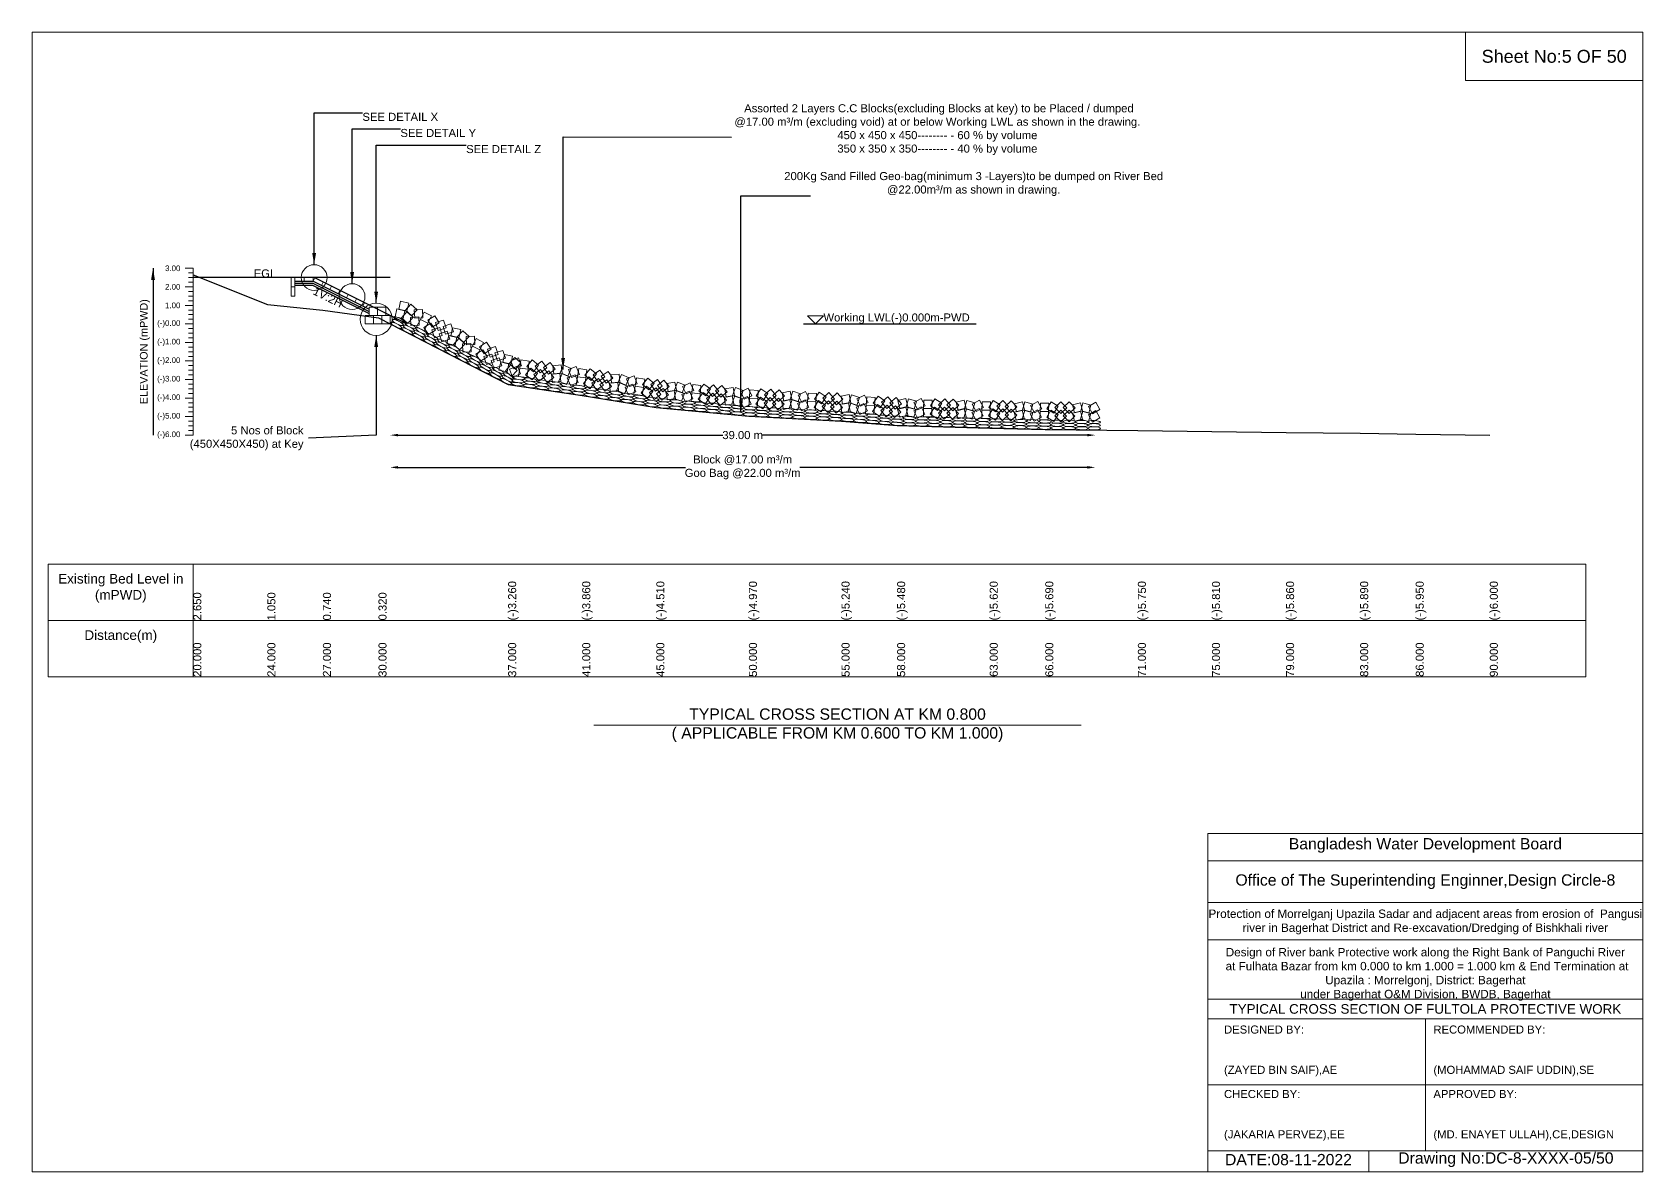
# Model space of a CAD drawing. Header units: inches. Extents: x 89000 to 322785, y -7193 to 1854.
# Drawn here: x 160000 to 170000, y -7071 to 0 of the extents above; entities that cross this region are included whole.
import ezdxf

# ---------------------------------------------------------------- set-up
doc = ezdxf.new("R2010")
doc.units = ezdxf.units.IN
doc.header["$LTSCALE"] = 7
doc.header["$MEASUREMENT"] = 0
for name, color, linetype, lineweight in [('Cross section Data Border', 7, 'Continuous', 9), ('Cross Section Labels', 7, 'Continuous', 9), ('Existing_Bed_Level for Xsection', 7, 'Continuous', 25), ('Long Section Labels', 7, 'Continuous', 9)]:
    doc.layers.add(name, color=color, linetype=linetype, lineweight=lineweight)
doc.styles.get("Standard").update_dxf_attribs({"font": 'arial.ttf'})
doc.dimstyles.new('Appron Lebeling Style', dxfattribs={"dimtxt": 50, "dimasz": 50, "dimexe": 0.18, "dimexo": 0.0625, "dimgap": 0.09, "dimtad": 0, "dimtih": 1, "dimtoh": 1, "dimdec": 4, "dimzin": 0, "dimdsep": 46, "dimtxsty": 'Standard', "dimcen": 0.09, "dimse1": 1, "dimse2": 1, "dimadec": 0, "dimazin": 0, "dimtfac": 1, "dimtdec": 4, "dimtofl": 0, "dimtmove": 0, "dimatfit": 3, "dimfxl": 1, "dimtolj": 1, "dimtzin": 0, "dimarcsym": 0})
doc.dimstyles.get("Standard").update_dxf_attribs({"dimtxt": 0.18, "dimasz": 0.18, "dimexe": 0.18, "dimexo": 0.0625, "dimgap": 0.09, "dimtad": 0, "dimtih": 1, "dimtoh": 1, "dimdec": 4, "dimzin": 0, "dimdsep": 46, "dimtxsty": 'Standard', "dimcen": 0.09, "dimadec": 0, "dimazin": 0, "dimtfac": 1, "dimtdec": 4, "dimtofl": 0, "dimtmove": 0, "dimatfit": 3, "dimfxl": 1, "dimtolj": 1, "dimtzin": 0, "dimarcsym": 0})

# ---------------------------------------------------------------- blocks, each defined once
blk = doc.blocks.new('*D3')
at = {"layer": 'Cross Section Labels', "color": 0, "lineweight": -2, "transparency": 16777216}
for p, q in [((162272, -2500), (164289, -2500)), ((166551, -2500), (164534, -2500))]:
    blk.add_line(p, q, dxfattribs=at)
at = {"layer": 'Cross Section Labels', "color": 0, "transparency": 16777216}
for points in [[(162272, -2492), (162272, -2508), (162222, -2500)], [(166551, -2492), (166551, -2508), (166601, -2500)]]:
    blk.add_solid(points, dxfattribs=at)
at = {"layer": 'Defpoints', "color": 0, "transparency": 16777216}
for p in [(162222, -1810), (166601, -2468), (166601, -2500)]:
    blk.add_point(p, dxfattribs=at)
at = {"layer": 'Cross Section Labels', "color": 0, "transparency": 16777216, "insert": (164411, -2500), "char_height": 50, "attachment_point": 5}
blk.add_mtext('\\A1;39.00 m', dxfattribs=at)
blk = doc.blocks.new('*D4')
at = {"layer": 'Cross Section Labels', "color": 0, "lineweight": -2, "transparency": 16777216}
for p, q in [((162272, -2700), (164056, -2700)), ((166551, -2700), (164767, -2700))]:
    blk.add_line(p, q, dxfattribs=at)
at = {"layer": 'Cross Section Labels', "color": 0, "transparency": 16777216}
for points in [[(162272, -2692), (162272, -2708), (162222, -2700)], [(166551, -2692), (166551, -2708), (166601, -2700)]]:
    blk.add_solid(points, dxfattribs=at)
at = {"layer": 'Defpoints', "color": 0, "transparency": 16777216}
for p in [(162222, -1810), (166601, -2468), (166601, -2700)]:
    blk.add_point(p, dxfattribs=at)
at = {"layer": 'Cross Section Labels', "color": 0, "transparency": 16777216, "insert": (164411, -2700), "char_height": 50, "attachment_point": 5}
blk.add_mtext('\\A1;Block @17.00 m³/m ^JGoo Bag @22.00 m³/m ', dxfattribs=at)

msp = doc.modelspace()

# ---------------------------------------------------------------- linework, layer by layer
at = {"layer": 'Cross section Data Border'}
msp.add_lwpolyline([(160100, -3300), (169645.88455, -3300), (169645.88455, -4000), (160100, -4000)], close=True, dxfattribs=at)
for points in [[(161000, -3300), (161000, -4000)], [(160100, -3650), (169645.88455, -3650)]]:
    msp.add_lwpolyline(points, dxfattribs=at)
at = {"layer": 'Cross Section Labels'}
for points in [[(160000, 0), (170000, 0), (170000, -7071), (160000, -7071)], [(168900, 0), (170000, 0), (170000, -300), (168900, -300)], [(164862.95531, -1810), (164912.95531, -1760), (164812.95531, -1760)]]:
    msp.add_lwpolyline(points, close=True, dxfattribs=at)
for points in [[(163488, -4300), (165000, -4300), (166512, -4300)], [(167300, -7071), (167300, -4971), (170000, -4971)], [(167300, -5141), (170000, -5141)], [(167300, -5401), (170000, -5401)], [(167300, -5631), (170000, -5631)], [(167300, -6001), (170000, -6001)], [(167300, -6121), (170000, -6121)], [(168650, -6121), (168650, -6941)], [(167300, -6531), (170000, -6531)], [(167300, -6941), (170000, -6941)], [(168300, -6941), (168300, -7071)]]:
    msp.add_lwpolyline(points, dxfattribs=at)
for centre, radius in [((161750.45531, -1522.5), 80), ((161986.20531, -1640.375), 80), ((162135.70531, -1781.25), 100)]:
    msp.add_circle(centre, radius, dxfattribs=at)
at = {"layer": 'Existing_Bed_Level for Xsection'}
for points in [[(161000, -1505.25), (161460, -1689.25), (161805, -1724.9), (162150, -1773.2), (162955, -2184.9), (163415, -2253.9), (163875, -2328.65), (164450, -2381.55), (165025, -2412.6), (165370, -2440.2), (165945, -2456.3), (166290, -2464.35), (166865, -2471.25), (167325, -2478.15), (167785, -2483.9), (168245, -2487.35), (168590, -2494.25), (169050, -2500)], [(162221.95531, -1522.5), (161000, -1522.5)], [(162325.45531, -1810), (161755.31166, -1524.92817), (161750.45531, -1522.5), (161745.02574, -1522.5), (161630.02574, -1522.5)], [(161630.02574, -1545.5), (161745.02574, -1545.5), (162092.58031, -1719.27728)], [(161630.02574, -1557), (161742.31096, -1557), (162092.58031, -1732.13467)], [(161630.02574, -1568.5), (161739.59618, -1568.5), (162092.58031, -1744.99206)], [(164789.23997, -1810), (165861.8779, -1810)]]:
    msp.add_lwpolyline(points, dxfattribs=at)
at = {"layer": 'Long Section Labels'}
for points in [[(161000, -1465), (160950, -1465)], [(161000, -1493.75), (160970, -1493.75)], [(161000, -2500), (161000, -2385), (161000, -2270), (161000, -2155), (161000, -2040), (161000, -1925), (161000, -1810), (161000, -1695), (161000, -1580), (161000, -1465)], [(161000, -1580), (160950, -1580)], [(161000, -1522.5), (160970, -1522.5)], [(161000, -1551.25), (160970, -1551.25)], [(161000, -1695), (160950, -1695)], [(161000, -1608.75), (160970, -1608.75)], [(161000, -1637.5), (160970, -1637.5)], [(161000, -1666.25), (160970, -1666.25)], [(161000, -1723.75), (160970, -1723.75)], [(161000, -1752.5), (160970, -1752.5)], [(161000, -1781.25), (160970, -1781.25)], [(161000, -1810), (160950, -1810)], [(161000, -1838.75), (160970, -1838.75)], [(161000, -1867.5), (160970, -1867.5)], [(161000, -1896.25), (160970, -1896.25)], [(161000, -1925), (160950, -1925)], [(161000, -1953.75), (160970, -1953.75)], [(161000, -1982.5), (160970, -1982.5)], [(161000, -2040), (160950, -2040)], [(161000, -2011.25), (160970, -2011.25)], [(161000, -2068.75), (160970, -2068.75)], [(161000, -2097.5), (160970, -2097.5)], [(161000, -2155), (160950, -2155)], [(161000, -2126.25), (160970, -2126.25)], [(161000, -2183.75), (160970, -2183.75)], [(161000, -2270), (160950, -2270)], [(161000, -2212.5), (160970, -2212.5)], [(161000, -2241.25), (160970, -2241.25)], [(161000, -2298.75), (160970, -2298.75)], [(161000, -2385), (160950, -2385)], [(161000, -2327.5), (160970, -2327.5)], [(161000, -2356.25), (160970, -2356.25)], [(161000, -2500), (160950, -2500)], [(161000, -2413.75), (160970, -2413.75)], [(161000, -2442.5), (160970, -2442.5)], [(161000, -2471.25), (160970, -2471.25)]]:
    msp.add_lwpolyline(points, dxfattribs=at)
for points in [[(161630.02574, -1522.5), (161607.02574, -1522.5), (161607.02574, -1580), (161630.02574, -1580)], [(161630.02574, -1580), (161607.02574, -1580), (161607.02574, -1637.5), (161630.02574, -1637.5)], [(161687.52574, -1522.5), (161630.02574, -1522.5), (161630.02574, -1545.5), (161687.52574, -1545.5)], [(161745.02574, -1522.5), (161687.52574, -1522.5), (161687.52574, -1545.5), (161745.02574, -1545.5)], [(161806.74122, -1550.64296), (161755.31166, -1524.92817), (161745.02574, -1545.5), (161796.45531, -1571.21478)], [(161858.17078, -1576.35774), (161806.74122, -1550.64296), (161796.45531, -1571.21478), (161847.88487, -1596.92956)], [(161909.60035, -1602.07252), (161858.17078, -1576.35774), (161847.88487, -1596.92956), (161899.31443, -1622.64435)], [(161961.02991, -1627.7873), (161909.60035, -1602.07252), (161899.31443, -1622.64435), (161950.744, -1648.35913)], [(162012.45947, -1653.50208), (161961.02991, -1627.7873), (161950.744, -1648.35913), (162002.17356, -1674.07391)], [(162063.88904, -1679.21687), (162012.45947, -1653.50208), (162002.17356, -1674.07391), (162053.60312, -1699.78869)], [(162337.75849, -1680.56376), (162287.15348, -1669.73808), (162276.32779, -1720.34309), (162326.9328, -1731.16877)], [(162389.66305, -1722.1644), (162351.26459, -1687.47117), (162316.57135, -1725.86963), (162354.96982, -1760.56287)], [(162118.45531, -1758.25), (162066.70531, -1758.25), (162066.70531, -1810), (162118.45531, -1810)], [(162144.33031, -1706.5), (162092.58031, -1706.5), (162092.58031, -1758.25), (162144.33031, -1758.25)], [(162170.20531, -1758.25), (162118.45531, -1758.25), (162118.45531, -1810), (162170.20531, -1810)], [(162196.08031, -1706.5), (162144.33031, -1706.5), (162144.33031, -1758.25), (162196.08031, -1758.25)], [(162221.95531, -1758.25), (162170.20531, -1758.25), (162170.20531, -1810), (162221.95531, -1810)], [(162314.19489, -1726.63783), (162263.58988, -1715.81214), (162252.7642, -1766.41715), (162303.36921, -1777.24284)], [(162366.09946, -1768.23847), (162327.70099, -1733.54523), (162293.00776, -1771.9437), (162331.40622, -1806.63693)], [(162400.1703, -1766.51263), (162348.48563, -1769.11205), (162351.08505, -1820.79672), (162402.76972, -1818.19731)], [(162423.7339, -1720.43857), (162372.04922, -1723.03798), (162374.64864, -1774.72266), (162426.33331, -1772.12324)], [(162456.52057, -1805.96303), (162410.4465, -1782.39944), (162386.88291, -1828.47351), (162432.95698, -1852.0371)], [(162480.08416, -1759.88897), (162434.0101, -1736.32537), (162410.4465, -1782.39944), (162456.52057, -1805.96303)], [(162527.12559, -1802.34847), (162498.98007, -1758.92161), (162455.55321, -1787.06713), (162483.69873, -1830.49399)], [(162554.08841, -1785.69874), (162504.84082, -1801.59644), (162520.73852, -1850.84404), (162569.98611, -1834.94634)], [(162503.562, -1848.42253), (162475.41648, -1804.99567), (162431.98962, -1833.1412), (162460.13514, -1876.56805)], [(162530.52482, -1831.77281), (162481.27723, -1847.67051), (162497.17493, -1896.91811), (162546.42252, -1881.02041)], [(162592.50985, -1904.55806), (162576.57294, -1855.32314), (162527.33802, -1871.26005), (162543.27494, -1920.49497)], [(162616.07345, -1858.48399), (162600.13654, -1809.24907), (162550.90162, -1825.18598), (162566.83853, -1874.4209)], [(162636.71335, -1891.58298), (162586.10834, -1880.7573), (162575.28266, -1931.36231), (162625.88767, -1942.18799)], [(162660.27695, -1845.50892), (162609.67194, -1834.68323), (162598.84625, -1885.28824), (162649.45126, -1896.11393)], [(162688.61792, -1933.18362), (162650.21946, -1898.49039), (162615.52622, -1936.88885), (162653.92469, -1971.58209)], [(162712.18151, -1887.10956), (162673.78305, -1852.41632), (162639.08982, -1890.81479), (162677.48828, -1925.50802)], [(162746.25236, -1885.38372), (162694.56769, -1887.98314), (162697.1671, -1939.66781), (162748.85178, -1937.0684)], [(162722.68877, -1931.45779), (162671.00409, -1934.0572), (162673.60351, -1985.74188), (162725.28818, -1983.14246)], [(162779.03903, -1970.90819), (162732.96497, -1947.3446), (162709.40137, -1993.41866), (162755.47544, -2016.98226)], [(162802.60263, -1924.83412), (162756.52856, -1901.27053), (162732.96497, -1947.3446), (162779.03903, -1970.90819)], [(162826.08046, -2013.36769), (162797.93494, -1969.94083), (162754.50808, -1998.08635), (162782.6536, -2041.51321)], [(162849.64405, -1967.29362), (162821.49853, -1923.86676), (162778.07167, -1952.01229), (162806.21719, -1995.43914)], [(162853.04328, -1996.71797), (162803.79569, -2012.61567), (162819.69339, -2061.86326), (162868.94098, -2045.96556)], [(162876.60688, -1950.6439), (162827.35928, -1966.5416), (162843.25698, -2015.7892), (162892.50458, -1999.8915)], [(162938.59191, -2023.42915), (162922.655, -1974.19423), (162873.42008, -1990.13114), (162889.35699, -2039.36606)], [(162982.79541, -2010.45407), (162932.1904, -1999.62839), (162921.36471, -2050.2334), (162971.96972, -2061.05908)], [(162915.02832, -2069.50321), (162899.0914, -2020.26829), (162849.85648, -2036.2052), (162865.7934, -2085.44012)], [(162959.23181, -2056.52814), (162908.6268, -2045.70245), (162897.80112, -2096.30746), (162948.40613, -2107.13315)], [(163011.13638, -2098.12878), (162972.73792, -2063.43555), (162938.04468, -2101.83401), (162976.44315, -2136.52724)], [(163034.69997, -2052.05471), (162996.30151, -2017.36148), (162961.60828, -2055.75994), (163000.00674, -2090.45318)], [(163012.35561, -2072.29713), (162964.18499, -2091.20887), (162983.09674, -2139.37949), (163031.26735, -2120.46775)], [(163020.03223, -2021.11967), (162971.86161, -2040.03141), (162990.77335, -2088.20203), (163038.94397, -2069.29029)], [(163078.33067, -2091.76451), (163027.15321, -2084.08789), (163019.47659, -2135.26535), (163070.65405, -2142.94197)], [(163086.00729, -2040.58705), (163034.82983, -2032.91043), (163027.15321, -2084.08789), (163078.33067, -2091.76451)], [(163136.43838, -2117.04688), (163095.93642, -2084.83425), (163063.72379, -2125.33621), (163104.22575, -2157.54884)], [(163144.115, -2065.86942), (163103.61304, -2033.65679), (163071.40041, -2074.15876), (163111.90237, -2106.37139)], [(163156.70114, -2092.6824), (163115.07278, -2123.42557), (163145.81595, -2165.05393), (163187.4443, -2134.31076)], [(163164.37776, -2041.50495), (163122.7494, -2072.24811), (163153.49256, -2113.87647), (163195.12092, -2083.13331)], [(163246.3027, -2090.78111), (163215.5264, -2049.17724), (163173.92253, -2079.95355), (163204.69884, -2121.55741)], [(163284.07924, -2064.4138), (163232.65993, -2070.25478), (163238.5009, -2121.67409), (163289.92022, -2115.83311)], [(163346.52397, -2087.33438), (163299.08135, -2066.66412), (163278.41109, -2114.10675), (163325.85371, -2134.77701)], [(163378.27442, -2074.856), (163330.10381, -2093.76774), (163349.01555, -2141.93836), (163397.18617, -2123.02662)], [(163444.24948, -2094.32338), (163393.07202, -2086.64676), (163385.39541, -2137.82422), (163436.57286, -2145.50084)], [(163503.9893, -2120.68165), (163463.8834, -2087.97723), (163431.17898, -2128.08313), (163471.28488, -2160.78755)], [(163524.54784, -2096.56623), (163482.54746, -2126.79917), (163512.7804, -2168.79955), (163554.78078, -2138.56661)], [(163238.62608, -2141.95856), (163207.84978, -2100.3547), (163166.24591, -2131.131), (163197.02222, -2172.73487)], [(163276.40262, -2115.59126), (163224.98331, -2121.43223), (163230.82429, -2172.85154), (163282.2436, -2167.01057)], [(163338.84736, -2138.51184), (163291.40473, -2117.84158), (163270.73447, -2165.2842), (163318.17709, -2185.95446)], [(163370.59781, -2126.03346), (163322.42719, -2144.9452), (163341.33893, -2193.11582), (163389.50955, -2174.20408)], [(163436.57286, -2145.50084), (163385.39541, -2137.82422), (163377.71879, -2189.00168), (163428.89624, -2196.67829)], [(163495.68881, -2171.76163), (163455.58291, -2139.05721), (163422.87848, -2179.16311), (163462.98439, -2211.86753)], [(163516.24734, -2147.64621), (163474.24696, -2177.87915), (163504.47991, -2219.87953), (163546.48028, -2189.64658)], [(163597.56494, -2197.91832), (163567.29856, -2155.94203), (163525.32227, -2186.20841), (163555.58865, -2228.1847)], [(163605.86543, -2146.83834), (163575.59906, -2104.86205), (163533.62277, -2135.12843), (163563.88914, -2177.10472)], [(163635.66039, -2172.01392), (163584.17364, -2177.22705), (163589.38677, -2228.7138), (163640.87353, -2223.50067)], [(163643.96089, -2120.93394), (163592.47413, -2126.14707), (163597.68727, -2177.63383), (163649.17402, -2172.42069)], [(163697.8208, -2195.69472), (163650.63392, -2174.44711), (163629.38632, -2221.634), (163676.5732, -2242.8816)], [(163706.1213, -2144.61474), (163658.93442, -2123.36713), (163637.68682, -2170.55402), (163684.8737, -2191.80162)], [(163729.72115, -2183.60467), (163681.32336, -2201.92725), (163699.64593, -2250.32503), (163748.04372, -2232.00246)], [(163738.02164, -2132.52469), (163689.62386, -2150.84727), (163707.94643, -2199.24505), (163756.34422, -2180.92248)], [(163795.45376, -2203.87561), (163744.37378, -2195.57511), (163736.07328, -2246.65509), (163787.15326, -2254.95559)], [(163803.75425, -2152.79563), (163752.67428, -2144.49513), (163744.37378, -2195.57511), (163795.45376, -2203.87561)], [(163853.24866, -2229.86511), (163813.14276, -2197.16068), (163780.43834, -2237.26659), (163820.54424, -2269.97101)], [(163861.54916, -2178.78513), (163821.44326, -2146.08071), (163788.73883, -2186.18661), (163828.84473, -2218.89103)], [(163882.10769, -2154.6697), (163840.10731, -2184.90265), (163870.34026, -2226.90302), (163912.34063, -2196.67008)], [(163954.64043, -2199.11179), (163921.53807, -2159.33369), (163881.75998, -2192.43605), (163914.86233, -2232.21414)], [(163990.84927, -2170.62984), (163939.84752, -2179.3982), (163948.61588, -2230.39995), (163999.61763, -2221.63159)], [(164054.50122, -2189.94634), (164005.95542, -2172.01961), (163988.02869, -2220.56541), (164036.57449, -2238.49214)], [(164085.48711, -2175.67484), (164038.47531, -2197.30707), (164060.10755, -2244.31887), (164107.11934, -2222.68663)], [(164152.46638, -2191.34213), (164100.934, -2186.60116), (164096.19303, -2238.13353), (164147.7254, -2242.87451)], [(164211.92329, -2213.26429), (164169.64755, -2183.4176), (164139.80087, -2225.69333), (164182.0766, -2255.54002)], [(164230.76134, -2187.78224), (164190.9569, -2220.8529), (164224.02756, -2260.65734), (164263.832, -2227.58668)], [(164315.36705, -2232.29864), (164282.26469, -2192.52054), (164242.4866, -2225.6229), (164275.58896, -2265.40099)], [(163873.8072, -2205.74968), (163831.80682, -2235.98262), (163862.03976, -2277.983), (163904.04014, -2247.75006)], [(163949.89945, -2250.64416), (163916.79709, -2210.86607), (163877.019, -2243.96842), (163910.12136, -2283.74652)], [(163986.1083, -2222.16222), (163935.10655, -2230.93058), (163943.8749, -2281.93232), (163994.87665, -2273.16397)], [(164049.76024, -2241.47872), (164001.21444, -2223.55198), (163983.28771, -2272.09778), (164031.83351, -2290.02452)], [(164080.74613, -2227.20721), (164033.73433, -2248.83945), (164055.36657, -2295.85124), (164102.37836, -2274.21901)], [(164147.7254, -2242.87451), (164096.19303, -2238.13353), (164091.45205, -2289.6659), (164142.98442, -2294.40688)], [(164207.18231, -2264.79666), (164164.90657, -2234.94997), (164135.05989, -2277.22571), (164177.33562, -2307.0724)], [(164226.02036, -2239.31461), (164186.21592, -2272.38528), (164219.28659, -2312.18972), (164259.09103, -2279.11905)], [(164310.62607, -2283.83101), (164277.52372, -2244.05292), (164237.74562, -2277.15527), (164270.84798, -2316.93337)], [(164346.83492, -2255.34907), (164295.83317, -2264.11742), (164304.60153, -2315.11917), (164355.60328, -2306.35082)], [(164351.5759, -2203.81669), (164300.57415, -2212.58505), (164309.3425, -2263.5868), (164360.34425, -2254.81844)], [(164410.48686, -2274.66556), (164361.94106, -2256.73883), (164344.01433, -2305.28463), (164392.56013, -2323.21137)], [(164415.22784, -2223.13319), (164366.68204, -2205.20646), (164348.75531, -2253.75226), (164397.30111, -2271.67899)], [(164441.47275, -2260.39406), (164394.46096, -2282.0263), (164416.09319, -2329.03809), (164463.10499, -2307.40586)], [(164446.21373, -2208.86169), (164399.20193, -2230.49392), (164420.83417, -2277.50572), (164467.84596, -2255.87348)], [(164504.42438, -2273.92807), (164452.74966, -2271.13764), (164449.95923, -2322.81235), (164501.63394, -2325.60278)], [(164507.21481, -2222.25336), (164455.5401, -2219.46292), (164452.74966, -2271.13764), (164504.42438, -2273.92807)], [(164564.66716, -2293.58798), (164521.29385, -2265.36), (164493.06587, -2308.73331), (164536.43918, -2336.96129)], [(164567.45759, -2241.91327), (164524.08429, -2213.68529), (164495.85631, -2257.0586), (164539.22961, -2285.28657)], [(164582.52891, -2267.41233), (164544.00248, -2301.96339), (164578.55355, -2340.48983), (164617.07998, -2305.93876)], [(164585.31935, -2215.73761), (164546.79291, -2250.28868), (164581.34398, -2288.81512), (164619.87041, -2254.26405)], [(164668.75626, -2308.7001), (164634.17453, -2270.20119), (164595.67562, -2304.78293), (164630.25736, -2343.28184)], [(164671.5467, -2257.02539), (164636.96496, -2218.52648), (164598.46605, -2253.10821), (164633.04779, -2291.60712)], [(164703.86306, -2278.87034), (164653.22905, -2289.55954), (164663.91825, -2340.19356), (164714.55226, -2329.50435)], [(164706.65349, -2227.19562), (164656.01948, -2237.88483), (164666.70868, -2288.51884), (164717.3427, -2277.82964)], [(164768.19943, -2295.76794), (164719.01093, -2279.68832), (164702.93131, -2328.87682), (164752.11981, -2344.95644)], [(164770.98986, -2244.09323), (164721.80136, -2228.01361), (164705.72174, -2277.20211), (164754.91024, -2293.28173)], [(164798.62394, -2280.33583), (164752.46309, -2303.72896), (164775.85622, -2349.88981), (164822.01707, -2326.49667)], [(164801.41437, -2228.66111), (164755.25353, -2252.05425), (164778.64666, -2298.21509), (164824.80751, -2274.82196)], [(164866.14737, -2293.46111), (164814.47266, -2290.67068), (164811.68222, -2342.34539), (164863.35693, -2345.13582)], [(164868.9378, -2241.7864), (164817.26309, -2238.99596), (164814.47266, -2290.67068), (164866.14737, -2293.46111)], [(164926.39015, -2313.12102), (164883.01684, -2284.89304), (164854.78886, -2328.26635), (164898.16217, -2356.49433)], [(164929.18058, -2261.44631), (164885.80728, -2233.21833), (164857.5793, -2276.59164), (164900.95261, -2304.81962)], [(164944.2519, -2286.94537), (164905.72547, -2321.49644), (164940.27654, -2360.02287), (164978.80297, -2325.4718)], [(164947.04234, -2235.27066), (164908.5159, -2269.82172), (164943.06697, -2308.34816), (164981.59341, -2273.79709)], [(165030.47926, -2328.23314), (164995.89752, -2289.73423), (164957.39861, -2324.31597), (164991.98035, -2362.81488)], [(165033.26969, -2276.55843), (164998.68795, -2238.05952), (164960.18905, -2272.64126), (164994.77078, -2311.14016)], [(165068.52781, -2299.49197), (165017.63412, -2308.86722), (165027.00936, -2359.7609), (165077.90305, -2350.38566)], [(165072.65462, -2247.90678), (165021.76094, -2257.28203), (165031.13618, -2308.17571), (165082.02987, -2298.80047)], [(165136.53214, -2266.46372), (165087.77625, -2249.11651), (165070.42904, -2297.8724), (165119.18493, -2315.21961)], [(165167.34584, -2251.82414), (165120.59505, -2274.01482), (165142.78573, -2320.76561), (165189.53652, -2298.57493)], [(165234.50698, -2266.69251), (165182.92179, -2262.56569), (165178.79497, -2314.15088), (165230.38016, -2318.2777)], [(165294.22079, -2287.90488), (165251.59254, -2258.56388), (165222.25154, -2301.19213), (165264.87979, -2330.53314)], [(165312.75398, -2262.20025), (165273.34628, -2295.7427), (165306.88873, -2335.1504), (165346.29643, -2301.60795)], [(165397.88394, -2305.70571), (165364.31012, -2266.32474), (165324.92915, -2299.89856), (165358.50297, -2339.27954)], [(165425.19862, -2273.71079), (165374.85906, -2285.71045), (165386.85872, -2336.05), (165437.19828, -2324.05034)], [(165489.95184, -2288.93304), (165440.36261, -2274.13538), (165425.56495, -2323.72461), (165475.15418, -2338.52227)], [(165519.96561, -2272.71655), (165474.42741, -2297.29977), (165499.01063, -2342.83797), (165544.54883, -2318.25475)], [(165587.80693, -2284.08504), (165536.0772, -2282.63661), (165534.62877, -2334.36634), (165586.35849, -2335.81477)], [(165648.53963, -2302.17491), (165604.44836, -2275.08206), (165577.35551, -2319.17334), (165621.44679, -2346.26618)], [(165665.71606, -2275.54453), (165628.09927, -2311.08379), (165663.63854, -2348.70058), (165701.25533, -2313.16132)], [(165752.98587, -2314.58062), (165717.41666, -2276.99214), (165679.82818, -2312.56136), (165715.39739, -2350.14983)], [(165787.3067, -2283.84981), (165736.96714, -2295.84947), (165748.9668, -2346.18903), (165799.30636, -2334.18937)], [(165852.05992, -2299.07207), (165802.4707, -2284.27441), (165787.67303, -2333.86363), (165837.26226, -2348.6613)], [(165882.07369, -2282.85557), (165836.53549, -2307.43879), (165861.11871, -2352.977), (165906.65691, -2328.39377)], [(165949.91501, -2294.22407), (165898.18528, -2292.77564), (165896.73685, -2344.50536), (165948.46658, -2345.9538)], [(166009.97551, -2312.00935), (165965.75837, -2285.12242), (165938.87144, -2329.33956), (165983.08858, -2356.22649)], [(166027.02756, -2285.29915), (165989.57692, -2321.01346), (166025.29123, -2358.4641), (166062.74187, -2322.74979)], [(166114.47847, -2323.92783), (166078.73435, -2286.50564), (166041.31216, -2322.24977), (166077.05628, -2359.67195)], [(166148.65561, -2293.0373), (166098.37256, -2305.27159), (166110.60685, -2355.55464), (166160.8899, -2343.32035)], [(166213.47912, -2307.95741), (166163.82142, -2293.39117), (166149.25518, -2343.04887), (166198.91288, -2357.61511)], [(166243.41694, -2291.60112), (166197.99387, -2316.39644), (166222.7892, -2361.81951), (166268.21226, -2337.02418)], [(166370.49147, -2319.53833), (166325.97255, -2293.15408), (166299.58831, -2337.673), (166344.10722, -2364.05725)], [(166387.23981, -2292.63666), (166350.1962, -2328.77297), (166386.33251, -2365.81659), (166423.37613, -2329.68027)], [(166475.12275, -2330.27209), (166438.95695, -2293.25726), (166401.94212, -2329.42306), (166438.10792, -2366.43789)], [(166508.94772, -2298.99634), (166458.80651, -2311.79952), (166471.6097, -2361.94073), (166521.75091, -2349.13755)], [(166573.93611, -2313.18107), (166524.11657, -2299.17836), (166510.11386, -2348.9979), (166559.9334, -2363.00061)], [(166603.6867, -2296.48665), (166558.54747, -2321.795), (166583.85582, -2366.93423), (166628.99505, -2341.62588)], [(165132.40533, -2318.04891), (165083.64944, -2300.7017), (165066.30223, -2349.45759), (165115.05812, -2366.8048)], [(165163.21902, -2303.40933), (165116.46823, -2325.60001), (165138.65891, -2372.3508), (165185.4097, -2350.16012)], [(165230.38016, -2318.2777), (165178.79497, -2314.15088), (165174.66816, -2365.73607), (165226.25335, -2369.86289)], [(165290.09398, -2339.49007), (165247.46572, -2310.14907), (165218.12472, -2352.77733), (165260.75297, -2382.11833)], [(165308.62716, -2313.78544), (165269.21947, -2347.32789), (165302.76192, -2386.73559), (165342.16961, -2353.19314)], [(165393.75713, -2357.29091), (165360.18331, -2317.90993), (165320.80233, -2351.48375), (165354.37615, -2390.86473)], [(165423.75018, -2325.44051), (165373.41063, -2337.44017), (165385.41029, -2387.77973), (165435.74984, -2375.78007)], [(165488.50341, -2340.66277), (165438.91418, -2325.8651), (165424.11652, -2375.45433), (165473.70575, -2390.252)], [(165518.51718, -2324.44627), (165472.97898, -2349.02949), (165497.5622, -2394.56769), (165543.1004, -2369.98447)], [(165586.35849, -2335.81477), (165534.62877, -2334.36634), (165533.18034, -2386.09606), (165584.91006, -2387.5445)], [(165647.0912, -2353.90464), (165602.99993, -2326.81179), (165575.90708, -2370.90306), (165619.99835, -2397.99591)], [(165664.26763, -2327.27425), (165626.65084, -2362.81352), (165662.19011, -2400.43031), (165699.8069, -2364.89104)], [(165751.53744, -2366.31035), (165715.96823, -2328.72187), (165678.37975, -2364.29108), (165713.94896, -2401.87956)], [(165785.85827, -2335.57954), (165735.51871, -2347.5792), (165747.51837, -2397.91875), (165797.85793, -2385.91909)], [(165850.61149, -2350.8018), (165801.02226, -2336.00413), (165786.2246, -2385.59336), (165835.81383, -2400.39102)], [(165880.62526, -2334.5853), (165835.08706, -2359.16852), (165859.67028, -2404.70672), (165905.20848, -2380.1235)], [(165948.46658, -2345.9538), (165896.73685, -2344.50536), (165895.28842, -2396.23509), (165947.01814, -2397.68352)], [(166008.76834, -2363.74527), (165964.5512, -2336.85834), (165937.66427, -2381.07548), (165981.88141, -2407.96241)], [(166025.82039, -2337.03507), (165988.36975, -2372.74938), (166024.08406, -2410.20002), (166061.5347, -2374.48571)], [(166113.2713, -2375.66375), (166077.52717, -2338.24156), (166040.10499, -2373.98568), (166075.84911, -2411.40787)], [(166147.44844, -2344.77322), (166097.16539, -2357.00751), (166109.39968, -2407.29056), (166159.68273, -2395.05627)], [(166212.27195, -2359.69333), (166162.61425, -2345.12709), (166148.04801, -2394.78479), (166197.70571, -2409.35103)], [(166242.20976, -2343.33704), (166196.7867, -2368.13236), (166221.58203, -2413.55542), (166267.00509, -2388.7601)], [(166310.10336, -2354.38903), (166258.36744, -2353.18186), (166257.16027, -2404.91778), (166308.89619, -2406.12495)], [(166311.31053, -2302.65311), (166259.57461, -2301.44594), (166258.36744, -2353.18186), (166310.10336, -2354.38903)], [(166369.87052, -2371.28461), (166325.3516, -2344.90036), (166298.96735, -2389.41928), (166343.48627, -2415.80352)], [(166386.61886, -2344.38293), (166349.57524, -2380.51925), (166385.71156, -2417.56286), (166422.75517, -2381.42655)], [(166474.50179, -2382.01837), (166438.33599, -2345.00354), (166401.32117, -2381.16934), (166437.48697, -2418.18417)], [(166508.32677, -2350.74261), (166458.18556, -2363.54579), (166470.98874, -2413.687), (166521.12995, -2400.88382)], [(166573.31516, -2364.92735), (166523.49562, -2350.92464), (166509.4929, -2400.74418), (166559.31244, -2414.74689)], [(166603.06574, -2348.23293), (166557.92652, -2373.54128), (166583.23487, -2418.68051), (166628.37409, -2393.37216)]]:
    msp.add_lwpolyline(points, close=True, dxfattribs=at)
for centre, major_axis in [((162260.48054, -1818.72371), (34.07433, -17.42659)), ((162269.38234, -1801.31795), (34.07433, -17.42659)), ((162278.28414, -1783.91219), (34.07433, -17.42659)), ((162346.43281, -1818.76536), (34.07433, -17.42659)), ((162328.6292, -1853.57688), (34.07433, -17.42659)), ((162337.531, -1836.17112), (34.07433, -17.42659)), ((162396.77787, -1888.43005), (34.07433, -17.42659)), ((162405.67967, -1871.0243), (34.07433, -17.42659)), ((162414.58147, -1853.61854), (34.07433, -17.42659)), ((162473.82833, -1905.87747), (34.07433, -17.42659)), ((162482.73013, -1888.47171), (34.07433, -17.42659)), ((162464.92653, -1923.28323), (34.07433, -17.42659)), ((162533.07519, -1958.1364), (34.07433, -17.42659)), ((162541.97699, -1940.73064), (34.07433, -17.42659)), ((162550.8788, -1923.32488), (34.07433, -17.42659)), ((162601.22385, -1992.98957), (34.07433, -17.42659)), ((162610.12566, -1975.58382), (34.07433, -17.42659)), ((162619.02746, -1958.17806), (34.07433, -17.42659)), ((162678.27432, -2010.43699), (34.07433, -17.42659)), ((162687.17612, -1993.03123), (34.07433, -17.42659)), ((162669.37252, -2027.84275), (34.07433, -17.42659)), ((162737.52118, -2062.69592), (34.07433, -17.42659)), ((162746.42298, -2045.29016), (34.07433, -17.42659)), ((162755.32478, -2027.8844), (34.07433, -17.42659)), ((162805.66984, -2097.54909), (34.07433, -17.42659)), ((162814.57164, -2080.14334), (34.07433, -17.42659)), ((162823.47345, -2062.73758), (34.07433, -17.42659)), ((162882.72031, -2114.99651), (34.07433, -17.42659)), ((162891.62211, -2097.59075), (34.07433, -17.42659)), ((162873.81851, -2132.40227), (34.07433, -17.42659)), ((162941.96717, -2167.25544), (34.07433, -17.42659)), ((162950.86897, -2149.84968), (34.07433, -17.42659)), ((162959.77077, -2132.44392), (34.07433, -17.42659)), ((163012.72685, -2183.67467), (37.84857, -5.67729)), ((163015.62691, -2164.34097), (37.84857, -5.67729)), ((163018.52697, -2145.00726), (37.84857, -5.67729)), ((163088.424, -2195.02924), (37.84857, -5.67729)), ((163091.32406, -2175.69554), (37.84857, -5.67729)), ((163094.22411, -2156.36183), (37.84857, -5.67729)), ((163164.12114, -2206.38381), (37.84857, -5.67729)), ((163167.0212, -2187.05011), (37.84857, -5.67729)), ((163169.92126, -2167.7164), (37.84857, -5.67729)), ((163242.71834, -2198.40468), (37.84857, -5.67729)), ((163245.6184, -2179.07097), (37.84857, -5.67729)), ((163318.41549, -2209.75925), (37.84857, -5.67729)), ((163321.31554, -2190.42555), (37.84857, -5.67729)), ((163397.01269, -2201.78012), (37.84857, -5.67729)), ((163239.81829, -2217.73839), (37.84857, -5.67729)), ((163315.51543, -2229.09296), (37.84857, -5.67729)), ((163391.21258, -2240.44753), (37.84857, -5.67729)), ((163394.11263, -2221.11382), (37.84857, -5.67729)), ((163466.93145, -2252.43564), (37.77648, -6.13868)), ((163470.0672, -2233.13876), (37.77648, -6.13868)), ((163473.20294, -2213.84188), (37.77648, -6.13868)), ((163542.48442, -2264.713), (37.77648, -6.13868)), ((163545.62016, -2245.41612), (37.77648, -6.13868)), ((163548.7559, -2226.11924), (37.77648, -6.13868)), ((163618.03738, -2276.99036), (37.77648, -6.13868)), ((163621.17313, -2257.69347), (37.77648, -6.13868)), ((163624.30887, -2238.39659), (37.77648, -6.13868)), ((163693.59035, -2289.26771), (37.77648, -6.13868)), ((163696.72609, -2269.97083), (37.77648, -6.13868)), ((163699.86183, -2250.67395), (37.77648, -6.13868)), ((163769.14331, -2301.54507), (37.77648, -6.13868)), ((163772.27905, -2282.24819), (37.77648, -6.13868)), ((163775.4148, -2262.95131), (37.77648, -6.13868)), ((163847.83202, -2294.52554), (37.77648, -6.13868)), ((163850.96776, -2275.22866), (37.77648, -6.13868)), ((163921.75479, -2303.5026), (38.11105, -3.50622)), ((163923.54583, -2284.03481), (38.11105, -3.50622)), ((163997.9769, -2310.51503), (38.11105, -3.50622)), ((163999.76794, -2291.04725), (38.11105, -3.50622)), ((164075.99004, -2298.05968), (38.11105, -3.50622)), ((164152.21215, -2305.07211), (38.11105, -3.50622)), ((163844.69628, -2313.82243), (37.77648, -6.13868)), ((163919.96376, -2322.97038), (38.11105, -3.50622)), ((163996.18586, -2329.98282), (38.11105, -3.50622)), ((164072.40797, -2336.99525), (38.11105, -3.50622)), ((164074.19901, -2317.52747), (38.11105, -3.50622)), ((164148.63008, -2344.00769), (38.11105, -3.50622)), ((164150.42112, -2324.5399), (38.11105, -3.50622)), ((164224.85219, -2351.02012), (38.11105, -3.50622)), ((164226.64322, -2331.55233), (38.11105, -3.50622)), ((164228.43426, -2312.08455), (38.11105, -3.50622)), ((164301.07429, -2358.03255), (38.11105, -3.50622)), ((164302.86533, -2338.56477), (38.11105, -3.50622)), ((164304.65637, -2319.09698), (38.11105, -3.50622)), ((164377.2964, -2365.04499), (38.11105, -3.50622)), ((164379.08744, -2345.5772), (38.11105, -3.50622)), ((164380.87848, -2326.10942), (38.11105, -3.50622)), ((164453.15732, -2371.93125), (38.21632, -2.06368)), ((164454.21148, -2352.4097), (38.21632, -2.06368)), ((164455.26565, -2332.88814), (38.21632, -2.06368)), ((164529.58996, -2376.05862), (38.21632, -2.06368)), ((164530.64413, -2356.53706), (38.21632, -2.06368)), ((164531.69829, -2337.0155), (38.21632, -2.06368)), ((164606.0226, -2380.18598), (38.21632, -2.06368)), ((164607.07677, -2360.66442), (38.21632, -2.06368)), ((164608.13093, -2341.14286), (38.21632, -2.06368)), ((164682.45525, -2384.31334), (38.21632, -2.06368)), ((164683.50941, -2364.79178), (38.21632, -2.06368)), ((164684.56357, -2345.27023), (38.21632, -2.06368)), ((164758.88789, -2388.4407), (38.21632, -2.06368)), ((164759.94205, -2368.91915), (38.21632, -2.06368)), ((164760.99622, -2349.39759), (38.21632, -2.06368)), ((164835.32053, -2392.56807), (38.21632, -2.06368)), ((164836.3747, -2373.04651), (38.21632, -2.06368)), ((164837.42886, -2353.52495), (38.21632, -2.06368)), ((164911.75317, -2396.69543), (38.21632, -2.06368)), ((164912.80734, -2377.17387), (38.21632, -2.06368)), ((164913.8615, -2357.65231), (38.21632, -2.06368)), ((164988.18582, -2400.82279), (38.21632, -2.06368)), ((164989.23998, -2381.30123), (38.21632, -2.06368)), ((164990.29414, -2361.77968), (38.21632, -2.06368)), ((165064.80316, -2405.97802), (38.15011, -3.05201)), ((165066.36218, -2386.49028), (38.15011, -3.05201)), ((165067.9212, -2367.00255), (38.15011, -3.05201)), ((165142.66241, -2392.5943), (38.15011, -3.05201)), ((165144.22143, -2373.10656), (38.15011, -3.05201)), ((165218.96264, -2398.69832), (38.15011, -3.05201)), ((165220.52166, -2379.21058), (38.15011, -3.05201)), ((165295.26287, -2404.80234), (38.15011, -3.05201)), ((165296.82189, -2385.3146), (38.15011, -3.05201)), ((165371.5631, -2410.90636), (38.15011, -3.05201)), ((165373.12212, -2391.41862), (38.15011, -3.05201)), ((165447.10437, -2393.46477), (38.25701, -1.0712)), ((165523.61838, -2395.60716), (38.25701, -1.0712)), ((165600.1324, -2397.74955), (38.25701, -1.0712)), ((165676.64641, -2399.89194), (38.25701, -1.0712)), ((165753.16042, -2402.03434), (38.25701, -1.0712)), ((165829.67443, -2404.17673), (38.25701, -1.0712)), ((165906.18845, -2406.31912), (38.25701, -1.0712)), ((165982.47895, -2408.28621), (38.26159, -0.89277)), ((166059.00212, -2410.07175), (38.26159, -0.89277)), ((165141.10339, -2412.08204), (38.15011, -3.05201)), ((165217.40362, -2418.18606), (38.15011, -3.05201)), ((165293.70385, -2424.29008), (38.15011, -3.05201)), ((165370.00408, -2430.3941), (38.15011, -3.05201)), ((165446.01, -2432.54945), (38.25701, -1.0712)), ((165446.55719, -2413.00711), (38.25701, -1.0712)), ((165522.52401, -2434.69184), (38.25701, -1.0712)), ((165523.0712, -2415.1495), (38.25701, -1.0712)), ((165599.03803, -2436.83423), (38.25701, -1.0712)), ((165599.58521, -2417.29189), (38.25701, -1.0712)), ((165675.55204, -2438.97663), (38.25701, -1.0712)), ((165676.09922, -2419.43429), (38.25701, -1.0712)), ((165752.06605, -2441.11902), (38.25701, -1.0712)), ((165752.61324, -2421.57668), (38.25701, -1.0712)), ((165828.58006, -2443.26141), (38.25701, -1.0712)), ((165829.12725, -2423.71907), (38.25701, -1.0712)), ((165905.09407, -2445.4038), (38.25701, -1.0712)), ((165905.64126, -2425.86146), (38.25701, -1.0712)), ((165981.56686, -2447.37557), (38.26159, -0.89277)), ((165982.02291, -2427.83089), (38.26159, -0.89277)), ((166058.09004, -2449.16111), (38.26159, -0.89277)), ((166058.54608, -2429.61643), (38.26159, -0.89277)), ((166134.61321, -2450.94665), (38.26159, -0.89277)), ((166135.06925, -2431.40197), (38.26159, -0.89277)), ((166135.52529, -2411.85729), (38.26159, -0.89277)), ((166211.13638, -2452.73219), (38.26159, -0.89277)), ((166211.59242, -2433.18751), (38.26159, -0.89277)), ((166212.04846, -2413.64283), (38.26159, -0.89277)), ((166287.65955, -2454.51773), (38.26159, -0.89277)), ((166288.11559, -2434.97305), (38.26159, -0.89277)), ((166288.57164, -2415.42837), (38.26159, -0.89277)), ((166364.0868, -2455.46334), (38.26924, -0.45923)), ((166364.32138, -2435.91475), (38.26924, -0.45923)), ((166364.55596, -2416.36615), (38.26924, -0.45923)), ((166440.62529, -2456.3818), (38.26924, -0.45923)), ((166440.85987, -2436.83321), (38.26924, -0.45923)), ((166441.09445, -2417.28461), (38.26924, -0.45923)), ((166517.16378, -2457.30026), (38.26924, -0.45923)), ((166517.39836, -2437.75167), (38.26924, -0.45923)), ((166517.63294, -2418.20308), (38.26924, -0.45923)), ((166593.70226, -2458.21872), (38.26924, -0.45923)), ((166593.93685, -2438.67013), (38.26924, -0.45923)), ((166594.17143, -2419.12154), (38.26924, -0.45923))]:
    msp.add_ellipse(centre, major_axis=major_axis, ratio=0.255, dxfattribs=at)

# ---------------------------------------------------------------- texts
at = {"layer": 'Cross section Data Border', "char_height": 60, "width": 800, "attachment_point": 5}
for s, insert in [('Existing Bed Level in (mPWD)', (160550, -3450)), ('Distance(m)', (160550, -3750))]:
    msp.add_mtext(s, dxfattribs=dict(at, insert=insert))
at = {"layer": 'Cross Section Labels'}
for s, insert, char_height, attachment_point in [('Sheet No:5 OF 50', (169450, -150), 80, 5), ('SEE DETAIL X', (162050.45531, -500), 50, 1), (' Assorted 2 Layers C.C Blocks(excluding Blocks at key) to be Placed / dumped^J@17.00 m³/m (excluding void) at or below Working LWL as shown in the drawing.^J450 x 450 x 450-------- - 60 % by volume^J350 x 350 x 350-------- - 40 % by volume', (165620.0447, -761.91619), 50, 8), ('SEE DETAIL Y', (162286.20531, -600), 50, 1), ('SEE DETAIL Z', (162694.45531, -700), 50, 1), ('200Kg Sand Filled Geo-bag(minimum 3 -Layers)to be dumped on River Bed^J@22.00m³/m as shown in drawing.', (165845.60994, -1016.02492), 50, 8), ('EGL', (161515.02574, -1522.5), 50, 9), ('Working LWL(-)0.000m-PWD', (164912.95531, -1810), 50, 7), ('5 Nos of Block ^J(450X450X450) at Key', (161684.90693, -2519.51637), 50, 6), ('TYPICAL CROSS SECTION AT KM 0.800^J( APPLICABLE FROM KM 0.600 TO KM 1.000)', (165000, -4300), 70, 5), ('Bangladesh Water Development Board', (168650, -5046), 70, 5), ('Office of The Superintending Enginner,Design Circle-8', (168650, -5271), 70, 5)]:
    msp.add_mtext(s, dxfattribs=dict(at, insert=insert, char_height=char_height, attachment_point=attachment_point))
at = {"layer": 'Cross Section Labels', "insert": (161847.75848, -1622.58115), "char_height": 50, "attachment_point": 2, "rotation": 333.434948823}
msp.add_mtext('1V:2H', dxfattribs=at)
at = {"layer": 'Cross Section Labels'}
for s, insert, char_height, width, attachment_point in [('Protection of Morrelganj Upazila Sadar and adjacent areas from erosion of  Pangusi river in Bagerhat District and Re-excavation/Dredging of Bishkhali river', (168650, -5521), 52, 2700, 5), ('Design of River bank Protective work along the Right Bank of Panguchi River^J at Fulhata Bazar from km 0.000 to km 1.000 = 1.000 km & End Termination at Upazila : Morrelgonj, District: Bagerhat ^Junder Bagerhat O&M Division, BWDB, Bagerhat', (168650, -5846), 52, 2700, 5), ('TYPICAL CROSS SECTION OF FULTOLA PROTECTIVE WORK', (168650, -6061), 59.5765532, 2800, 5), ('DESIGNED BY:^J^J^J(ZAYED BIN SAIF),AE', (167400, -6321), 50, 1400, 4), ('RECOMMENDED BY:^J^J^J(MOHAMMAD SAIF UDDIN),SE', (168700, -6321), 50, 1400, 4), ('CHECKED BY:^J^J^J(JAKARIA PERVEZ),EE', (167400, -6721), 50, 1400, 4), ('APPROVED BY:^J^J^J(MD. ENAYET ULLAH),CE,DESIGN', (168700, -6721), 50, 1400, 4), ('DATE:08-11-2022', (167800, -6996), 70, 1400, 5), ('Drawing No:DC-8-XXXX-05/50', (169150, -6996), 70, 2200, 5)]:
    msp.add_mtext(s, dxfattribs=dict(at, insert=insert, char_height=char_height, width=width, attachment_point=attachment_point))
at = {"layer": 'Long Section Labels', "char_height": 35, "attachment_point": 6}
for s, insert in [('3.00', (160920, -1465)), ('2.00', (160920, -1580)), ('1.00', (160920, -1695)), ('(-)0.00', (160920, -1810)), ('(-)1.00', (160920, -1925)), ('(-)2.00', (160920, -2040)), ('(-)3.00', (160920, -2155)), ('(-)4.00', (160920, -2270)), ('(-)5.00', (160920, -2385)), ('(-)6.00', (160920, -2500))]:
    msp.add_mtext(s, dxfattribs=dict(at, insert=insert))
at = {"layer": 'Long Section Labels', "rotation": 90}
for s, insert, char_height, attachment_point in [('ELEVATION (mPWD)', (160700, -1982.5), 48, 5), ('2.650', (161000, -3650), 50, 1), ('1.050', (161460, -3650), 50, 1), ('0.740', (161805, -3650), 50, 1), ('0.320', (162150, -3650), 50, 1), ('(-)3.260', (162955, -3650), 50, 1), ('(-)3.860', (163415, -3650), 50, 1), ('(-)4.510', (163875, -3650), 50, 1), ('(-)4.970', (164450, -3650), 50, 1), ('(-)5.240', (165025, -3650), 50, 1), ('(-)5.480', (165370, -3650), 50, 1), ('(-)5.620', (165945, -3650), 50, 1), ('(-)5.690', (166290, -3650), 50, 1), ('(-)5.750', (166865, -3650), 50, 1), ('(-)5.810', (167325, -3650), 50, 1), ('(-)5.860', (167785, -3650), 50, 1), ('(-)5.890', (168245, -3650), 50, 1), ('(-)5.950', (168590, -3650), 50, 1), ('(-)6.000', (169050, -3650), 50, 1), ('20.000', (161000, -4000), 50, 1), ('24.000', (161460, -4000), 50, 1), ('27.000', (161805, -4000), 50, 1), ('30.000', (162150, -4000), 50, 1), ('37.000', (162955, -4000), 50, 1), ('41.000', (163415, -4000), 50, 1), ('45.000', (163875, -4000), 50, 1), ('50.000', (164450, -4000), 50, 1), ('55.000', (165025, -4000), 50, 1), ('58.000', (165370, -4000), 50, 1), ('63.000', (165945, -4000), 50, 1), ('66.000', (166290, -4000), 50, 1), ('71.000', (166865, -4000), 50, 1), ('75.000', (167325, -4000), 50, 1), ('79.000', (167785, -4000), 50, 1), ('83.000', (168245, -4000), 50, 1), ('86.000', (168590, -4000), 50, 1), ('90.000', (169050, -4000), 50, 1)]:
    msp.add_mtext(s, dxfattribs=dict(at, insert=insert, char_height=char_height, attachment_point=attachment_point))

# ---------------------------------------------------------------- dimensions: what is measured, and where the dimension line sits
at = {"layer": 'Cross Section Labels'}
for base, text, picture, middle in [((166600.76046, -2500), '39.00 m', '*D3', (164411.35788, -2500)), ((166600.76046, -2700), 'Block @17.00 m³/m ^JGoo Bag @22.00 m³/m ', '*D4', (164411.35788, -2700))]:
    dim = msp.add_linear_dim(base=base, p1=(162221.95531, -1810), p2=(166600.76046, -2468.07913), text=text, dimstyle='Appron Lebeling Style', dxfattribs=at)
    dim.commit()
    dim.dimension.update_dxf_attribs({"geometry": picture, "text_midpoint": middle})

# ---------------------------------------------------------------- leaders
at = {"layer": 'Cross Section Labels', "annotation_type": 0, "has_hookline": 1}
for points, hookline_direction, text_width in [([(161750.45531, -1442.5), (161750.45531, -500), (162050.36531, -500)], 0, 466.13233), ([(161986.20531, -1560.375), (161986.20531, -600), (162286.11531, -600)], 0, 466.03001), ([(162135.70531, -1681.25), (162135.70531, -700), (162694.36531, -700)], 0, 460.91405), ([(163296.06345, -2093.79455), (163296.06345, -650), (164342.78826, -651.83944)], 0, 2510.77763), ([(164400.78243, -2357.80517), (164400.78243, -1015.27948), (164831.7083, -1016.02492)], 0, 2345.7367), ([(162135.70531, -1881.25), (162135.70531, -2500), (161716.44877, -2518.15446)], 1, 701.90996)]:
    msp.add_leader(points, dimstyle='Standard', override={"dimasz": 72}, dxfattribs=dict(at, hookline_direction=hookline_direction, text_width=text_width))
at = {"layer": 'Long Section Labels'}
msp.add_leader([(160750, -1465), (160750, -2500)], dimstyle='Standard', override={"dimasz": 72}, dxfattribs=at)

doc.saveas('drawing.dxf')
